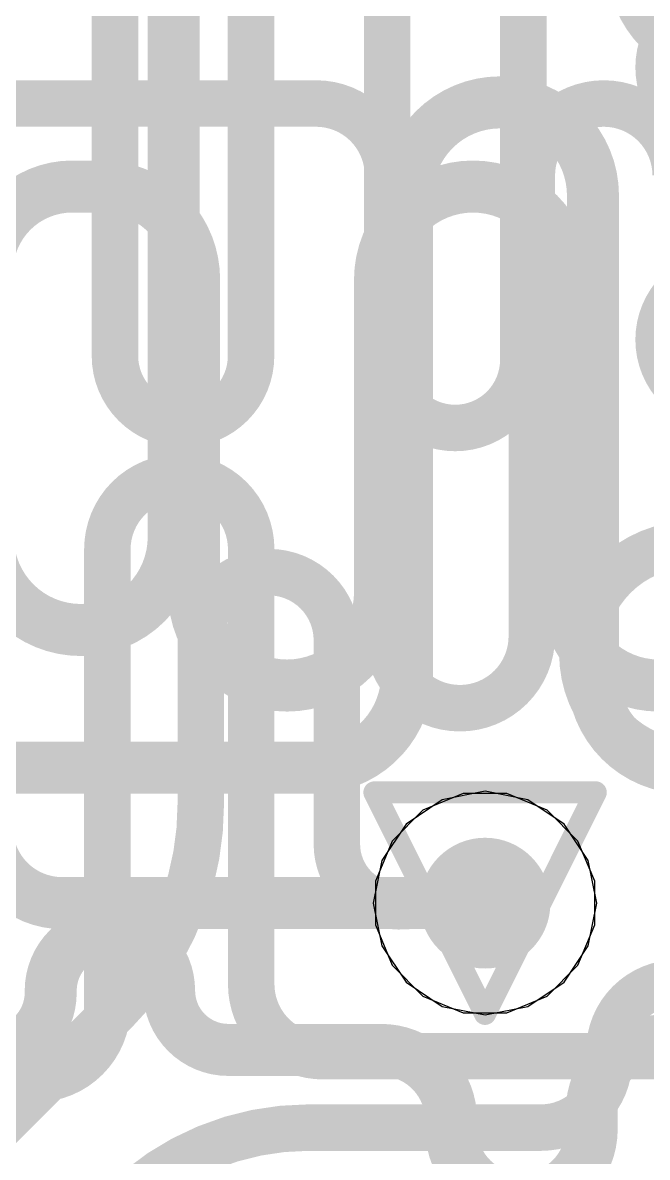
# Model space of a CAD drawing. Header units: inches. Extents: x -6 to 283, y -12 to 154.
# Drawn here: x 65.546 to 66.98, y 9.775 to 12.378 of the extents above; entities that cross this region are included whole.
import ezdxf

# ---------------------------------------------------------------- set-up
doc = ezdxf.new("R2010")
doc.units = ezdxf.units.IN
for name, color, linetype in [('Bottom Layer', 5, 'Continuous'), ('Drill Drawing', 1, 'Continuous'), ('GND-1', 16, 'Continuous'), ('GND-2', 90, 'Continuous'), ('GND-3', 216, 'Continuous'), ('GND-4', 54, 'Continuous'), ('PWR-1', 156, 'Continuous'), ('PWR-2', 130, 'Continuous'), ('Signal L1', 76, 'Continuous'), ('Signal L2', 6, 'Continuous'), ('Top Layer', 1, 'Continuous'), ('Via Holes', 16, 'Continuous')]:
    doc.layers.add(name, color=color, linetype=linetype)

msp = doc.modelspace()

# ---------------------------------------------------------------- hatches: boundary and pattern name
at = {"layer": 'Bottom Layer'}
h = msp.add_hatch(color=5, dxfattribs=at)
edge = h.paths.add_edge_path()
edge.add_arc((66.60783731999999, 10.3581835), 0.1499997, 0, 360)
at = {"layer": 'GND-1'}
h = msp.add_hatch(color=16, dxfattribs=at)
edge = h.paths.add_edge_path()
edge.add_arc((66.60783731999999, 10.3581835), 0.1499997, 0, 360)
at = {"layer": 'GND-2'}
h = msp.add_hatch(color=90, dxfattribs=at)
edge = h.paths.add_edge_path()
edge.add_arc((66.60783731999999, 10.3581835), 0.1499997, 0, 360)
at = {"layer": 'GND-3'}
h = msp.add_hatch(color=216, dxfattribs=at)
edge = h.paths.add_edge_path()
edge.add_arc((66.60783731999999, 10.3581835), 0.1499997, 0, 360)
at = {"layer": 'GND-4'}
h = msp.add_hatch(color=54, dxfattribs=at)
edge = h.paths.add_edge_path()
edge.add_arc((66.60783731999999, 10.3581835), 0.1499997, 0, 360)
at = {"layer": 'PWR-1'}
h = msp.add_hatch(color=156, dxfattribs=at)
edge = h.paths.add_edge_path()
edge.add_arc((66.60783731999999, 10.3581835), 0.1499997, 0, 360)
at = {"layer": 'PWR-2'}
h = msp.add_hatch(color=130, dxfattribs=at)
edge = h.paths.add_edge_path()
edge.add_arc((66.60783731999999, 10.3581835), 0.1499997, 0, 360)
at = {"layer": 'Signal L1'}
h = msp.add_hatch(color=76, dxfattribs=at)
edge = h.paths.add_edge_path()
edge.add_arc((66.60783731999999, 10.3581835), 0.1499997, 0, 360)
at = {"layer": 'Signal L2'}
h = msp.add_hatch(color=6, dxfattribs=at)
edge = h.paths.add_edge_path()
edge.add_arc((66.60783731999999, 10.3581835), 0.1499997, 0, 360)
at = {"layer": 'Top Layer'}
h = msp.add_hatch(color=1, dxfattribs=at)
edge = h.paths.add_edge_path()
edge.add_arc((66.60783731999999, 10.3581835), 0.1499997, 0, 360)
at = {"layer": 'Via Holes'}
h = msp.add_hatch(color=7, dxfattribs=at)
edge = h.paths.add_edge_path()
edge.add_arc((66.60783731999999, 10.3581835), 0.07499858, 0, 360)

# ---------------------------------------------------------------- linework, layer by layer
at = {"layer": 'Bottom Layer'}
for points in [[(63.12161365999999, 12.19269342, 0.10668, 0.10668, 0), (66.21985993999999, 12.19269342, 0.10668, 0.10668, 0)], [(66.21985993999999, 12.19269342, 0.10668, 0.10668, -0.4142135623730951), (66.38495994, 12.02759342, 0.10668, 0.10668, 0)], [(66.71515993999999, 12.02759342, 0.10668, 0.10668, -0.9999999999999999), (67.04535994, 12.02759342, 0.10668, 0.10668, 0)], [(66.38495994, 10.97046574, 0.10668, 0.10668, 0), (66.38495994, 12.02759342, 0.10668, 0.10668, 0)], [(66.71515993999999, 10.97046574, 0.10668, 0.10668, 0), (66.71515993999999, 12.02759342, 0.10668, 0.10668, 0)], [(65.74084896, 11.16982526, 0.10668, 0.10668, -0.9999999999999999), (66.07104896, 11.16982526, 0.10668, 0.10668, 0)], [(65.74084896, 10.11973846, 0.10668, 0.10668, 0), (65.74084896, 11.16982526, 0.10668, 0.10668, 0)], [(66.07104896, 10.17212342, 0.10668, 0.10668, 0), (66.07104896, 11.16982526, 0.10668, 0.10668, 0)], [(66.71515993999999, 10.97046574, 0.10668, 0.10668, -0.9999999999999999), (66.38495994, 10.97046574, 0.10668, 0.10668, 0)], [(66.23614896, 10.00702342, 0.10668, 0.10668, -0.4142135623730951), (66.07104896, 10.17212342, 0.10668, 0.10668, 0)], [(65.74084896, 10.11973846, 0.10668, 0.10668, -0.9999999999999999), (65.41064895999999, 10.11973846, 0.10668, 0.10668, 0)], [(66.23614896, 10.00702342, 0.10668, 0.10668, 0), (67.63077659999999, 10.00702342, 0.10668, 0.10668, 0)]]:
    msp.add_lwpolyline(points, format="xyseb", dxfattribs=at)
for points in [[(66.19318994, 12.19269342, 0.05333999999999999, 0.05333999999999999, 1), (66.24652994, 12.19269342, 0.05333999999999999, 0.05333999999999999, 1)], [(66.19318994, 12.19269342, 0.05333999999999999, 0.05333999999999999, 1), (66.24652994, 12.19269342, 0.05333999999999999, 0.05333999999999999, 1)], [(66.35828993999999, 12.02759342, 0.05333999999999999, 0.05333999999999999, 1), (66.41162994, 12.02759342, 0.05333999999999999, 0.05333999999999999, 1)], [(66.35828993999999, 12.02759342, 0.05333999999999999, 0.05333999999999999, 1), (66.41162994, 12.02759342, 0.05333999999999999, 0.05333999999999999, 1)], [(66.68848994, 12.02759342, 0.05333999999999999, 0.05333999999999999, 1), (66.74182993999999, 12.02759342, 0.05333999999999999, 0.05333999999999999, 1)], [(66.68848994, 12.02759342, 0.05333999999999999, 0.05333999999999999, 1), (66.74182993999999, 12.02759342, 0.05333999999999999, 0.05333999999999999, 1)], [(65.71417896, 11.16982526, 0.05333999999999999, 0.05333999999999999, 1), (65.76751896, 11.16982526, 0.05333999999999999, 0.05333999999999999, 1)], [(65.71417896, 11.16982526, 0.05333999999999999, 0.05333999999999999, 1), (65.76751896, 11.16982526, 0.05333999999999999, 0.05333999999999999, 1)], [(66.04437895999999, 11.16982526, 0.05333999999999999, 0.05333999999999999, 1), (66.09771896, 11.16982526, 0.05333999999999999, 0.05333999999999999, 1)], [(66.04437895999999, 11.16982526, 0.05333999999999999, 0.05333999999999999, 1), (66.09771896, 11.16982526, 0.05333999999999999, 0.05333999999999999, 1)], [(66.35828993999999, 10.97046574, 0.05333999999999999, 0.05333999999999999, 1), (66.41162994, 10.97046574, 0.05333999999999999, 0.05333999999999999, 1)], [(66.35828993999999, 10.97046574, 0.05333999999999999, 0.05333999999999999, 1), (66.41162994, 10.97046574, 0.05333999999999999, 0.05333999999999999, 1)], [(66.68848994, 10.97046574, 0.05333999999999999, 0.05333999999999999, 1), (66.74182993999999, 10.97046574, 0.05333999999999999, 0.05333999999999999, 1)], [(66.68848994, 10.97046574, 0.05333999999999999, 0.05333999999999999, 1), (66.74182993999999, 10.97046574, 0.05333999999999999, 0.05333999999999999, 1)], [(66.04437895999999, 10.17212342, 0.05333999999999999, 0.05333999999999999, 1), (66.09771896, 10.17212342, 0.05333999999999999, 0.05333999999999999, 1)], [(66.04437895999999, 10.17212342, 0.05333999999999999, 0.05333999999999999, 1), (66.09771896, 10.17212342, 0.05333999999999999, 0.05333999999999999, 1)], [(65.71417896, 10.11973846, 0.05333999999999999, 0.05333999999999999, 1), (65.76751896, 10.11973846, 0.05333999999999999, 0.05333999999999999, 1)], [(65.71417896, 10.11973846, 0.05333999999999999, 0.05333999999999999, 1), (65.76751896, 10.11973846, 0.05333999999999999, 0.05333999999999999, 1)], [(66.20947896, 10.00702342, 0.05333999999999999, 0.05333999999999999, 1), (66.26281895999999, 10.00702342, 0.05333999999999999, 0.05333999999999999, 1)], [(66.20947896, 10.00702342, 0.05333999999999999, 0.05333999999999999, 1), (66.26281895999999, 10.00702342, 0.05333999999999999, 0.05333999999999999, 1)]]:
    msp.add_lwpolyline(points, format="xyseb", close=True, dxfattribs=at)
at = {"layer": 'Drill Drawing'}
for points in [[(66.35383732, 10.6121835, 0.0508, 0.0508, 0), (66.86183731999999, 10.6121835, 0.0508, 0.0508, 0)], [(66.35383732, 10.6121835, 0.0508, 0.0508, 0), (66.60783731999999, 10.1041835, 0.0508, 0.0508, 0)], [(66.60783731999999, 10.1041835, 0.0508, 0.0508, 0), (66.86183731999999, 10.6121835, 0.0508, 0.0508, 0)]]:
    msp.add_lwpolyline(points, format="xyseb", dxfattribs=at)
for points in [[(66.34113731999999, 10.6121835, 0.0254, 0.0254, 1), (66.36653732, 10.6121835, 0.0254, 0.0254, 1)], [(66.34113731999999, 10.6121835, 0.0254, 0.0254, 1), (66.36653732, 10.6121835, 0.0254, 0.0254, 1)], [(66.84913732, 10.6121835, 0.0254, 0.0254, 1), (66.87453732, 10.6121835, 0.0254, 0.0254, 1)], [(66.84913732, 10.6121835, 0.0254, 0.0254, 1), (66.87453732, 10.6121835, 0.0254, 0.0254, 1)], [(66.59513731999999, 10.1041835, 0.0254, 0.0254, 1), (66.62053732, 10.1041835, 0.0254, 0.0254, 1)], [(66.59513731999999, 10.1041835, 0.0254, 0.0254, 1), (66.62053732, 10.1041835, 0.0254, 0.0254, 1)]]:
    msp.add_lwpolyline(points, format="xyseb", close=True, dxfattribs=at)
at = {"layer": 'GND-1'}
for p, q in [((66.5577917, 10.6097832), (66.46531792, 10.57148)), ((66.65788294000001, 10.6097832), (66.5577917, 10.6097832)), ((66.75035671999998, 10.57148), (66.65788294000001, 10.6097832)), ((66.46531792, 10.57148), (66.39454082, 10.5007029)), ((66.82113381999999, 10.5007029), (66.75035671999998, 10.57148)), ((66.39454082, 10.5007029), (66.35623761999999, 10.40822912)), ((66.85943702, 10.40822912), (66.82113381999999, 10.5007029)), ((66.35623761999999, 10.40822912), (66.35623761999999, 10.30813788)), ((66.85943702, 10.30813788), (66.85943702, 10.40822912)), ((66.35623761999999, 10.30813788), (66.39454082, 10.2156641)), ((66.82113381999999, 10.2156641), (66.85943702, 10.30813788)), ((66.39454082, 10.2156641), (66.46531792, 10.144887)), ((66.75035671999998, 10.144887), (66.82113381999999, 10.2156641)), ((66.46531792, 10.144887), (66.5577917, 10.1065838)), ((66.65788294000001, 10.1065838), (66.75035671999998, 10.144887)), ((66.5577917, 10.1065838), (66.65788294000001, 10.1065838))]:
    msp.add_line(p, q, dxfattribs=at)
at = {"layer": 'GND-2'}
for p, q in [((66.5577917, 10.6097832), (66.46531792, 10.57148)), ((66.65788294000001, 10.6097832), (66.5577917, 10.6097832)), ((66.75035671999998, 10.57148), (66.65788294000001, 10.6097832)), ((66.46531792, 10.57148), (66.39454082, 10.5007029)), ((66.82113381999999, 10.5007029), (66.75035671999998, 10.57148)), ((66.39454082, 10.5007029), (66.35623761999999, 10.40822912)), ((66.85943702, 10.40822912), (66.82113381999999, 10.5007029)), ((66.35623761999999, 10.40822912), (66.35623761999999, 10.30813788)), ((66.85943702, 10.30813788), (66.85943702, 10.40822912)), ((66.35623761999999, 10.30813788), (66.39454082, 10.2156641)), ((66.82113381999999, 10.2156641), (66.85943702, 10.30813788)), ((66.39454082, 10.2156641), (66.46531792, 10.144887)), ((66.75035671999998, 10.144887), (66.82113381999999, 10.2156641)), ((66.46531792, 10.144887), (66.5577917, 10.1065838)), ((66.65788294000001, 10.1065838), (66.75035671999998, 10.144887)), ((66.5577917, 10.1065838), (66.65788294000001, 10.1065838))]:
    msp.add_line(p, q, dxfattribs=at)
at = {"layer": 'GND-3'}
for p, q in [((66.5577917, 10.6097832), (66.46531792, 10.57148)), ((66.65788294000001, 10.6097832), (66.5577917, 10.6097832)), ((66.75035671999998, 10.57148), (66.65788294000001, 10.6097832)), ((66.46531792, 10.57148), (66.39454082, 10.5007029)), ((66.82113381999999, 10.5007029), (66.75035671999998, 10.57148)), ((66.39454082, 10.5007029), (66.35623761999999, 10.40822912)), ((66.85943702, 10.40822912), (66.82113381999999, 10.5007029)), ((66.35623761999999, 10.40822912), (66.35623761999999, 10.30813788)), ((66.85943702, 10.30813788), (66.85943702, 10.40822912)), ((66.35623761999999, 10.30813788), (66.39454082, 10.2156641)), ((66.82113381999999, 10.2156641), (66.85943702, 10.30813788)), ((66.39454082, 10.2156641), (66.46531792, 10.144887)), ((66.75035671999998, 10.144887), (66.82113381999999, 10.2156641)), ((66.46531792, 10.144887), (66.5577917, 10.1065838)), ((66.65788294000001, 10.1065838), (66.75035671999998, 10.144887)), ((66.5577917, 10.1065838), (66.65788294000001, 10.1065838))]:
    msp.add_line(p, q, dxfattribs=at)
at = {"layer": 'GND-4'}
for p, q in [((66.5577917, 10.6097832), (66.46531792, 10.57148)), ((66.65788294000001, 10.6097832), (66.5577917, 10.6097832)), ((66.75035671999998, 10.57148), (66.65788294000001, 10.6097832)), ((66.46531792, 10.57148), (66.39454082, 10.5007029)), ((66.82113381999999, 10.5007029), (66.75035671999998, 10.57148)), ((66.39454082, 10.5007029), (66.35623761999999, 10.40822912)), ((66.85943702, 10.40822912), (66.82113381999999, 10.5007029)), ((66.35623761999999, 10.40822912), (66.35623761999999, 10.30813788)), ((66.85943702, 10.30813788), (66.85943702, 10.40822912)), ((66.35623761999999, 10.30813788), (66.39454082, 10.2156641)), ((66.82113381999999, 10.2156641), (66.85943702, 10.30813788)), ((66.39454082, 10.2156641), (66.46531792, 10.144887)), ((66.75035671999998, 10.144887), (66.82113381999999, 10.2156641)), ((66.46531792, 10.144887), (66.5577917, 10.1065838)), ((66.65788294000001, 10.1065838), (66.75035671999998, 10.144887)), ((66.5577917, 10.1065838), (66.65788294000001, 10.1065838))]:
    msp.add_line(p, q, dxfattribs=at)
at = {"layer": 'PWR-1'}
for p, q in [((66.50966885999999, 10.59518582), (66.42644322, 10.5395776)), ((66.60783731999999, 10.61471334), (66.50966885999999, 10.59518582)), ((66.70600578, 10.59518582), (66.60783731999999, 10.61471334)), ((66.78923142, 10.5395776), (66.70600578, 10.59518582)), ((66.42644322, 10.5395776), (66.370835, 10.45635196)), ((66.84483964, 10.45635196), (66.78923142, 10.5395776)), ((66.370835, 10.45635196), (66.35130748, 10.3581835)), ((66.86436716, 10.3581835), (66.84483964, 10.45635196)), ((66.35130748, 10.3581835), (66.370835, 10.26001504)), ((66.84483964, 10.26001504), (66.86436716, 10.3581835)), ((66.370835, 10.26001504), (66.42644322, 10.1767894)), ((66.78923142, 10.1767894), (66.84483964, 10.26001504)), ((66.42644322, 10.1767894), (66.50966885999999, 10.12118118)), ((66.70600578, 10.12118118), (66.78923142, 10.1767894)), ((66.50966885999999, 10.12118118), (66.60783731999999, 10.10165366)), ((66.60783731999999, 10.10165366), (66.70600578, 10.12118118))]:
    msp.add_line(p, q, dxfattribs=at)
at = {"layer": 'PWR-2'}
for p, q in [((66.50966885999999, 10.59518582), (66.42644322, 10.5395776)), ((66.60783731999999, 10.61471334), (66.50966885999999, 10.59518582)), ((66.70600578, 10.59518582), (66.60783731999999, 10.61471334)), ((66.78923142, 10.5395776), (66.70600578, 10.59518582)), ((66.42644322, 10.5395776), (66.370835, 10.45635196)), ((66.84483964, 10.45635196), (66.78923142, 10.5395776)), ((66.370835, 10.45635196), (66.35130748, 10.3581835)), ((66.86436716, 10.3581835), (66.84483964, 10.45635196)), ((66.35130748, 10.3581835), (66.370835, 10.26001504)), ((66.84483964, 10.26001504), (66.86436716, 10.3581835)), ((66.370835, 10.26001504), (66.42644322, 10.1767894)), ((66.78923142, 10.1767894), (66.84483964, 10.26001504)), ((66.42644322, 10.1767894), (66.50966885999999, 10.12118118)), ((66.70600578, 10.12118118), (66.78923142, 10.1767894)), ((66.50966885999999, 10.12118118), (66.60783731999999, 10.10165366)), ((66.60783731999999, 10.10165366), (66.70600578, 10.12118118))]:
    msp.add_line(p, q, dxfattribs=at)
at = {"layer": 'Signal L1'}
for points in [[(65.89315244, 12.39454722, 0.11938, 0.11938, -0.4142135623730951), (66.12122919999999, 12.62262398, 0.11938, 0.11938, 0)], [(65.89315244, 11.1981615, 0.11938, 0.11938, 0), (65.89315244, 12.39454722, 0.11938, 0.11938, 0)], [(66.42878001999999, 11.98193438, 0.11938, 0.11938, -0.9999999999999999), (66.85550002, 11.98193438, 0.11938, 0.11938, 0)], [(66.42878001999999, 10.88205342, 0.11938, 0.11938, 0), (66.42878001999999, 11.98193438, 0.11938, 0.11938, 0)], [(66.85550002, 10.88205342, 0.11938, 0.11938, 0), (66.85550002, 11.98193438, 0.11938, 0.11938, 0)], [(65.89315244, 11.1981615, 0.11938, 0.11938, -0.9999999999999999), (65.46643244, 11.1981615, 0.11938, 0.11938, 0)], [(66.42878001999999, 10.88205342, 0.11938, 0.11938, -0.4142135623730951), (66.21542002, 10.66869342, 0.11938, 0.11938, 0)], [(67.28222002, 10.88205342, 0.11938, 0.11938, -0.9999999999999999), (66.85550002, 10.88205342, 0.11938, 0.11938, 0)], [(64.06783732, 10.66869342, 0.11938, 0.11938, 0), (66.21542002, 10.66869342, 0.11938, 0.11938, 0)], [(65.61080858, 10.15733046, 0.11938, 0.11938, -0.9999999999999999), (65.88258857999999, 10.15733046, 0.11938, 0.11938, 0)], [(65.61080858, 10.1526975, 0.11938, 0.11938, -0.9999999999999999), (65.33902858, 10.1526975, 0.11938, 0.11938, 0)], [(65.61080858, 10.1526975, 0.11938, 0.11938, 0), (65.61080858, 10.15733046, 0.11938, 0.11938, 0)], [(65.88258857999999, 10.15730506, 0.11938, 0.11938, 0), (65.88258857999999, 10.15733046, 0.11938, 0.11938, 0)], [(66.01847858, 10.02141506, 0.11938, 0.11938, -0.4142135623730951), (65.88258857999999, 10.15730506, 0.11938, 0.11938, 0)], [(66.85266792, 9.8811588, 0.11938, 0.11938, -0.9999999999999999), (67.17524791999999, 9.8811588, 0.11938, 0.11938, 0)], [(66.01847858, 10.02141506, 0.11938, 0.11938, 0), (66.36879792, 10.02141506, 0.11938, 0.11938, 0)], [(66.36879792, 10.02141506, 0.11938, 0.11938, -0.4142135623730951), (66.53008792, 9.86012506, 0.11938, 0.11938, 0)], [(66.53008792, 9.8402521, 0.11938, 0.11938, 0), (66.53008792, 9.86012506, 0.11938, 0.11938, 0)], [(66.85266792, 9.8402521, 0.11938, 0.11938, 0), (66.85266792, 9.8811588, 0.11938, 0.11938, 0)], [(66.85266792, 9.8402521, 0.11938, 0.11938, -0.9999999999999999), (66.53008792, 9.8402521, 0.11938, 0.11938, 0)]]:
    msp.add_lwpolyline(points, format="xyseb", dxfattribs=at)
for points in [[(65.86330744, 12.39454722, 0.05969, 0.05969, 1), (65.92299743999999, 12.39454722, 0.05969, 0.05969, 1)], [(65.86330744, 12.39454722, 0.05969, 0.05969, 1), (65.92299743999999, 12.39454722, 0.05969, 0.05969, 1)], [(66.39893502, 11.98193438, 0.05969, 0.05969, 1), (66.45862501999999, 11.98193438, 0.05969, 0.05969, 1)], [(66.39893502, 11.98193438, 0.05969, 0.05969, 1), (66.45862501999999, 11.98193438, 0.05969, 0.05969, 1)], [(66.82565502, 11.98193438, 0.05969, 0.05969, 1), (66.88534502, 11.98193438, 0.05969, 0.05969, 1)], [(66.82565502, 11.98193438, 0.05969, 0.05969, 1), (66.88534502, 11.98193438, 0.05969, 0.05969, 1)], [(65.86330744, 11.1981615, 0.05969, 0.05969, 1), (65.92299743999999, 11.1981615, 0.05969, 0.05969, 1)], [(65.86330744, 11.1981615, 0.05969, 0.05969, 1), (65.92299743999999, 11.1981615, 0.05969, 0.05969, 1)], [(66.39893502, 10.88205342, 0.05969, 0.05969, 1), (66.45862501999999, 10.88205342, 0.05969, 0.05969, 1)], [(66.39893502, 10.88205342, 0.05969, 0.05969, 1), (66.45862501999999, 10.88205342, 0.05969, 0.05969, 1)], [(66.82565502, 10.88205342, 0.05969, 0.05969, 1), (66.88534502, 10.88205342, 0.05969, 0.05969, 1)], [(66.82565502, 10.88205342, 0.05969, 0.05969, 1), (66.88534502, 10.88205342, 0.05969, 0.05969, 1)], [(66.18557502, 10.66869342, 0.05969, 0.05969, 1), (66.24526501999999, 10.66869342, 0.05969, 0.05969, 1)], [(66.18557502, 10.66869342, 0.05969, 0.05969, 1), (66.24526501999999, 10.66869342, 0.05969, 0.05969, 1)], [(65.58096358, 10.15733046, 0.05969, 0.05969, 1), (65.64065357999999, 10.15733046, 0.05969, 0.05969, 1)], [(65.58096358, 10.15733046, 0.05969, 0.05969, 1), (65.64065357999999, 10.15733046, 0.05969, 0.05969, 1)], [(65.58096358, 10.1526975, 0.05969, 0.05969, 1), (65.64065357999999, 10.1526975, 0.05969, 0.05969, 1)], [(65.58096358, 10.1526975, 0.05969, 0.05969, 1), (65.64065357999999, 10.1526975, 0.05969, 0.05969, 1)], [(65.85274358, 10.15733046, 0.05969, 0.05969, 1), (65.91243358, 10.15733046, 0.05969, 0.05969, 1)], [(65.85274358, 10.15733046, 0.05969, 0.05969, 1), (65.91243358, 10.15733046, 0.05969, 0.05969, 1)], [(65.85274358, 10.15730506, 0.05969, 0.05969, 1), (65.91243358, 10.15730506, 0.05969, 0.05969, 1)], [(65.85274358, 10.15730506, 0.05969, 0.05969, 1), (65.91243358, 10.15730506, 0.05969, 0.05969, 1)], [(65.98863358, 10.02141506, 0.05969, 0.05969, 1), (66.04832357999999, 10.02141506, 0.05969, 0.05969, 1)], [(65.98863358, 10.02141506, 0.05969, 0.05969, 1), (66.04832357999999, 10.02141506, 0.05969, 0.05969, 1)], [(66.33895292, 10.02141506, 0.05969, 0.05969, 1), (66.39864292, 10.02141506, 0.05969, 0.05969, 1)], [(66.33895292, 10.02141506, 0.05969, 0.05969, 1), (66.39864292, 10.02141506, 0.05969, 0.05969, 1)], [(66.50024292, 9.86012506, 0.05969, 0.05969, 1), (66.55993292, 9.86012506, 0.05969, 0.05969, 1)], [(66.50024292, 9.86012506, 0.05969, 0.05969, 1), (66.55993292, 9.86012506, 0.05969, 0.05969, 1)], [(66.82282292, 9.8811588, 0.05969, 0.05969, 1), (66.88251292, 9.8811588, 0.05969, 0.05969, 1)], [(66.82282292, 9.8811588, 0.05969, 0.05969, 1), (66.88251292, 9.8811588, 0.05969, 0.05969, 1)], [(66.50024292, 9.8402521, 0.05969, 0.05969, 1), (66.55993292, 9.8402521, 0.05969, 0.05969, 1)], [(66.50024292, 9.8402521, 0.05969, 0.05969, 1), (66.55993292, 9.8402521, 0.05969, 0.05969, 1)], [(66.82282292, 9.8402521, 0.05969, 0.05969, 1), (66.88251292, 9.8402521, 0.05969, 0.05969, 1)], [(66.82282292, 9.8402521, 0.05969, 0.05969, 1), (66.88251292, 9.8402521, 0.05969, 0.05969, 1)]]:
    msp.add_lwpolyline(points, format="xyseb", close=True, dxfattribs=at)
at = {"layer": 'Signal L2'}
for points in [[(67.37361176, 12.5140339, 0.11938, 0.11938, -0.9999999999999999), (66.94689175999999, 12.5140339, 0.11938, 0.11938, 0)], [(65.46483731999999, 11.80728652, 0.11938, 0.11938, -0.4142135623730951), (65.65974422, 12.00219342, 0.11938, 0.11938, 0)], [(65.65974422, 12.00219342, 0.11938, 0.11938, 0), (65.72662242, 12.00219342, 0.11938, 0.11938, 0)], [(65.72662242, 12.00219342, 0.11938, 0.11938, -0.4142135623730951), (65.93998241999999, 11.78883342, 0.11938, 0.11938, 0)], [(66.36670242, 11.78883342, 0.11938, 0.11938, -0.9999999999999999), (66.79342242, 11.78883342, 0.11938, 0.11938, 0)], [(65.93998241999999, 11.0707043, 0.11938, 0.11938, 0), (65.93998241999999, 11.78883342, 0.11938, 0.11938, 0)], [(66.36670242, 11.0707043, 0.11938, 0.11938, 0), (66.36670242, 11.78883342, 0.11938, 0.11938, 0)], [(66.79342242, 11.0707043, 0.11938, 0.11938, 0), (66.79342242, 11.78883342, 0.11938, 0.11938, 0)], [(66.36670242, 11.0707043, 0.11938, 0.11938, -0.9999999999999999), (65.93998241999999, 11.0707043, 0.11938, 0.11938, 0)], [(67.22014242, 11.0707043, 0.11938, 0.11938, -0.9999999999999999), (66.79342242, 11.0707043, 0.11938, 0.11938, 0)], [(65.63691977999999, 10.3581835, 0.11938, 0.11938, -0.4142135623730951), (65.46483731999999, 10.53026596, 0.11938, 0.11938, 0)], [(65.63691977999999, 10.3581835, 0.11938, 0.11938, 0), (66.60783731999999, 10.3581835, 0.11938, 0.11938, 0)]]:
    msp.add_lwpolyline(points, format="xyseb", dxfattribs=at)
for points in [[(65.62989922, 12.00219342, 0.05969, 0.05969, 1), (65.68958921999999, 12.00219342, 0.05969, 0.05969, 1)], [(65.62989922, 12.00219342, 0.05969, 0.05969, 1), (65.68958921999999, 12.00219342, 0.05969, 0.05969, 1)], [(65.69677741999999, 12.00219342, 0.05969, 0.05969, 1), (65.75646741999999, 12.00219342, 0.05969, 0.05969, 1)], [(65.69677741999999, 12.00219342, 0.05969, 0.05969, 1), (65.75646741999999, 12.00219342, 0.05969, 0.05969, 1)], [(65.91013742, 11.78883342, 0.05969, 0.05969, 1), (65.96982742, 11.78883342, 0.05969, 0.05969, 1)], [(65.91013742, 11.78883342, 0.05969, 0.05969, 1), (65.96982742, 11.78883342, 0.05969, 0.05969, 1)], [(66.33685741999999, 11.78883342, 0.05969, 0.05969, 1), (66.39654742, 11.78883342, 0.05969, 0.05969, 1)], [(66.33685741999999, 11.78883342, 0.05969, 0.05969, 1), (66.39654742, 11.78883342, 0.05969, 0.05969, 1)], [(66.76357742, 11.78883342, 0.05969, 0.05969, 1), (66.82326742, 11.78883342, 0.05969, 0.05969, 1)], [(66.76357742, 11.78883342, 0.05969, 0.05969, 1), (66.82326742, 11.78883342, 0.05969, 0.05969, 1)], [(65.91013742, 11.0707043, 0.05969, 0.05969, 1), (65.96982742, 11.0707043, 0.05969, 0.05969, 1)], [(65.91013742, 11.0707043, 0.05969, 0.05969, 1), (65.96982742, 11.0707043, 0.05969, 0.05969, 1)], [(66.33685741999999, 11.0707043, 0.05969, 0.05969, 1), (66.39654742, 11.0707043, 0.05969, 0.05969, 1)], [(66.33685741999999, 11.0707043, 0.05969, 0.05969, 1), (66.39654742, 11.0707043, 0.05969, 0.05969, 1)], [(66.76357742, 11.0707043, 0.05969, 0.05969, 1), (66.82326742, 11.0707043, 0.05969, 0.05969, 1)], [(66.76357742, 11.0707043, 0.05969, 0.05969, 1), (66.82326742, 11.0707043, 0.05969, 0.05969, 1)], [(65.60707477999999, 10.3581835, 0.05969, 0.05969, 1), (65.66676478, 10.3581835, 0.05969, 0.05969, 1)], [(65.60707477999999, 10.3581835, 0.05969, 0.05969, 1), (65.66676478, 10.3581835, 0.05969, 0.05969, 1)], [(66.57799231999999, 10.3581835, 0.05969, 0.05969, 1), (66.63768232, 10.3581835, 0.05969, 0.05969, 1)]]:
    msp.add_lwpolyline(points, format="xyseb", close=True, dxfattribs=at)
at = {"layer": 'Top Layer'}
for points in [[(66.07071622, 11.61347436, 0.10668, 0.10668, 0), (66.07071622, 13.22260246, 0.10668, 0.10668, 0)], [(66.38313622, 11.60445228, 0.10668, 0.10668, 0), (66.38313622, 13.22260246, 0.10668, 0.10668, 0)], [(65.75829622, 11.61347436, 0.10668, 0.10668, 0), (65.75829622, 13.2016119, 0.10668, 0.10668, 0)], [(66.69555621999999, 11.60445228, 0.10668, 0.10668, 0), (66.69555621999999, 13.17838614, 0.10668, 0.10668, 0)], [(67.16237774, 12.11940934, 0.10668, 0.10668, -0.9999999999999999), (67.16237774, 12.43182934, 0.10668, 0.10668, 0)], [(67.16237774, 11.49456934, 0.10668, 0.10668, -0.9999999999999999), (67.16237774, 11.80698934, 0.10668, 0.10668, 0)], [(66.07071622, 11.61347436, 0.10668, 0.10668, -0.9999999999999999), (65.75829622, 11.61347436, 0.10668, 0.10668, 0)], [(66.69555621999999, 11.60445228, 0.10668, 0.10668, -0.9999999999999999), (66.38313622, 11.60445228, 0.10668, 0.10668, 0)], [(67.08118155999999, 10.68102258, 0.10668, 0.10668, -0.9999999999999999), (67.08118155999999, 11.1811435, 0.10668, 0.10668, 0)], [(65.95525036, 10.96136492, 0.10668, 0.10668, -0.9999999999999999), (66.26767036, 10.96136492, 0.10668, 0.10668, 0)], [(65.95525036, 10.58557446, 0.10668, 0.10668, 0), (65.95525036, 10.96136492, 0.10668, 0.10668, 0)], [(66.26767036, 10.51706558, 0.10668, 0.10668, 0), (66.26767036, 10.96136492, 0.10668, 0.10668, 0)], [(65.95525036, 10.5845356, 0.10668, 0.10668, -0.198912774969612), (65.75876358000001, 10.1101779, 0.10668, 0.10668, 0)], [(65.95524782, 10.5845356, 0.10668, 0.10668, 0), (65.95525036, 10.58557446, 0.10668, 0.10668, 0)], [(66.26766782, 10.49349692, 0.10668, 0.10668, 0), (66.26767036, 10.51706558, 0.10668, 0.10668, 0)], [(66.40763451999999, 10.35099276, 0.10668, 0.10668, -0.4089821725517295), (66.26766782, 10.49349692, 0.10668, 0.10668, 0)], [(66.40900357999999, 10.35099022, 0.10668, 0.10668, -0.003202326124212172), (66.40763706, 10.35099784, 0.10668, 0.10668, 0)], [(66.40900357999999, 10.35099022, 0.10668, 0.10668, 0), (66.41080952, 10.35099276, 0.10668, 0.10668, 0)], [(66.41080952, 10.35099276, 0.10668, 0.10668, 0), (66.4126053, 10.35105372, 0.10668, 0.10668, 0)], [(66.41277294, 10.35106134, 0.10668, 0.10668, -0.0003932303804336732), (66.4126053, 10.35105626, 0.10668, 0.10668, 0)], [(66.41277294, 10.35106134, 0.10668, 0.10668, 0), (66.60783731999999, 10.3581835, 0.10668, 0.10668, 0)], [(66.89281262, 10.0187506, 0.10668, 0.10668, -0.9999999999999999), (67.20523262, 10.0187506, 0.10668, 0.10668, 0)], [(65.48850503999999, 9.83991936, 0.10668, 0.10668, 0), (65.75876358000001, 10.1101779, 0.10668, 0.10668, 0)], [(66.89281262, 9.99940342, 0.10668, 0.10668, -0.4142135623730951), (66.73660262, 9.84319342, 0.10668, 0.10668, 0)], [(66.89281262, 9.99940342, 0.10668, 0.10668, 0), (66.89281262, 10.0187506, 0.10668, 0.10668, 0)], [(65.59183732, 9.23252916, 0.10668, 0.10668, -0.4142135623730951), (66.20250158, 9.84319342, 0.10668, 0.10668, 0)], [(66.20250158, 9.84319342, 0.10668, 0.10668, 0), (66.73660262, 9.84319342, 0.10668, 0.10668, 0)]]:
    msp.add_lwpolyline(points, format="xyseb", dxfattribs=at)
for points in [[(65.73162622, 11.61347436, 0.05333999999999999, 0.05333999999999999, 1), (65.78496621999999, 11.61347436, 0.05333999999999999, 0.05333999999999999, 1)], [(65.73162622, 11.61347436, 0.05333999999999999, 0.05333999999999999, 1), (65.78496621999999, 11.61347436, 0.05333999999999999, 0.05333999999999999, 1)], [(66.04404622, 11.61347436, 0.05333999999999999, 0.05333999999999999, 1), (66.09738622, 11.61347436, 0.05333999999999999, 0.05333999999999999, 1)], [(66.04404622, 11.61347436, 0.05333999999999999, 0.05333999999999999, 1), (66.09738622, 11.61347436, 0.05333999999999999, 0.05333999999999999, 1)], [(66.35646621999999, 11.60445228, 0.05333999999999999, 0.05333999999999999, 1), (66.40980622, 11.60445228, 0.05333999999999999, 0.05333999999999999, 1)], [(66.35646621999999, 11.60445228, 0.05333999999999999, 0.05333999999999999, 1), (66.40980622, 11.60445228, 0.05333999999999999, 0.05333999999999999, 1)], [(66.66888621999999, 11.60445228, 0.05333999999999999, 0.05333999999999999, 1), (66.72222622, 11.60445228, 0.05333999999999999, 0.05333999999999999, 1)], [(66.66888621999999, 11.60445228, 0.05333999999999999, 0.05333999999999999, 1), (66.72222622, 11.60445228, 0.05333999999999999, 0.05333999999999999, 1)], [(65.92858036, 10.96136492, 0.05333999999999999, 0.05333999999999999, 1), (65.98192035999999, 10.96136492, 0.05333999999999999, 0.05333999999999999, 1)], [(65.92858036, 10.96136492, 0.05333999999999999, 0.05333999999999999, 1), (65.98192035999999, 10.96136492, 0.05333999999999999, 0.05333999999999999, 1)], [(66.24100036, 10.96136492, 0.05333999999999999, 0.05333999999999999, 1), (66.29434036, 10.96136492, 0.05333999999999999, 0.05333999999999999, 1)], [(66.24100036, 10.96136492, 0.05333999999999999, 0.05333999999999999, 1), (66.29434036, 10.96136492, 0.05333999999999999, 0.05333999999999999, 1)], [(65.92857782, 10.5845356, 0.05333999999999999, 0.05333999999999999, 1), (65.98191781999999, 10.5845356, 0.05333999999999999, 0.05333999999999999, 1)], [(65.92858036, 10.58557446, 0.05333999999999999, 0.05333999999999999, 1), (65.98192035999999, 10.58557446, 0.05333999999999999, 0.05333999999999999, 1)], [(65.92858036, 10.58557446, 0.05333999999999999, 0.05333999999999999, 1), (65.98192035999999, 10.58557446, 0.05333999999999999, 0.05333999999999999, 1)], [(65.92858036, 10.5845356, 0.05333999999999999, 0.05333999999999999, 1), (65.98192035999999, 10.5845356, 0.05333999999999999, 0.05333999999999999, 1)], [(66.24100036, 10.51706558, 0.05333999999999999, 0.05333999999999999, 1), (66.29434036, 10.51706558, 0.05333999999999999, 0.05333999999999999, 1)], [(66.24100036, 10.51706558, 0.05333999999999999, 0.05333999999999999, 1), (66.29434036, 10.51706558, 0.05333999999999999, 0.05333999999999999, 1)], [(66.24099781999999, 10.49349692, 0.05333999999999999, 0.05333999999999999, 1), (66.29433782, 10.49349692, 0.05333999999999999, 0.05333999999999999, 1)], [(66.24099781999999, 10.49349692, 0.05333999999999999, 0.05333999999999999, 1), (66.29433782, 10.49349692, 0.05333999999999999, 0.05333999999999999, 1)], [(66.38096451999999, 10.35099276, 0.05333999999999999, 0.05333999999999999, 1), (66.43430452, 10.35099276, 0.05333999999999999, 0.05333999999999999, 1)], [(66.38096705999999, 10.35099784, 0.05333999999999999, 0.05333999999999999, 1), (66.43430706, 10.35099784, 0.05333999999999999, 0.05333999999999999, 1)], [(66.38233358, 10.35099022, 0.05333999999999999, 0.05333999999999999, 1), (66.43567357999999, 10.35099022, 0.05333999999999999, 0.05333999999999999, 1)], [(66.38233358, 10.35099022, 0.05333999999999999, 0.05333999999999999, 1), (66.43567357999999, 10.35099022, 0.05333999999999999, 0.05333999999999999, 1)], [(66.38413951999999, 10.35099276, 0.05333999999999999, 0.05333999999999999, 1), (66.43747952, 10.35099276, 0.05333999999999999, 0.05333999999999999, 1)], [(66.38413951999999, 10.35099276, 0.05333999999999999, 0.05333999999999999, 1), (66.43747952, 10.35099276, 0.05333999999999999, 0.05333999999999999, 1)], [(66.3859353, 10.35105626, 0.05333999999999999, 0.05333999999999999, 1), (66.43927529999999, 10.35105626, 0.05333999999999999, 0.05333999999999999, 1)], [(66.3859353, 10.35105372, 0.05333999999999999, 0.05333999999999999, 1), (66.43927529999999, 10.35105372, 0.05333999999999999, 0.05333999999999999, 1)], [(66.38610293999999, 10.35106134, 0.05333999999999999, 0.05333999999999999, 1), (66.43944293999999, 10.35106134, 0.05333999999999999, 0.05333999999999999, 1)], [(66.38610293999999, 10.35106134, 0.05333999999999999, 0.05333999999999999, 1), (66.43944293999999, 10.35106134, 0.05333999999999999, 0.05333999999999999, 1)], [(66.58116731999999, 10.3581835, 0.05333999999999999, 0.05333999999999999, 1), (66.63450732, 10.3581835, 0.05333999999999999, 0.05333999999999999, 1)], [(65.73209358, 10.1101779, 0.05333999999999999, 0.05333999999999999, 1), (65.78543357999999, 10.1101779, 0.05333999999999999, 0.05333999999999999, 1)], [(65.73209358, 10.1101779, 0.05333999999999999, 0.05333999999999999, 1), (65.78543357999999, 10.1101779, 0.05333999999999999, 0.05333999999999999, 1)], [(66.86614262, 10.0187506, 0.05333999999999999, 0.05333999999999999, 1), (66.91948262, 10.0187506, 0.05333999999999999, 0.05333999999999999, 1)], [(66.86614262, 10.0187506, 0.05333999999999999, 0.05333999999999999, 1), (66.91948262, 10.0187506, 0.05333999999999999, 0.05333999999999999, 1)], [(66.86614262, 9.99940342, 0.05333999999999999, 0.05333999999999999, 1), (66.91948262, 9.99940342, 0.05333999999999999, 0.05333999999999999, 1)], [(66.86614262, 9.99940342, 0.05333999999999999, 0.05333999999999999, 1), (66.91948262, 9.99940342, 0.05333999999999999, 0.05333999999999999, 1)], [(66.17583158, 9.84319342, 0.05333999999999999, 0.05333999999999999, 1), (66.22917157999998, 9.84319342, 0.05333999999999999, 0.05333999999999999, 1)], [(66.17583158, 9.84319342, 0.05333999999999999, 0.05333999999999999, 1), (66.22917157999998, 9.84319342, 0.05333999999999999, 0.05333999999999999, 1)], [(66.70993261999999, 9.84319342, 0.05333999999999999, 0.05333999999999999, 1), (66.76327262, 9.84319342, 0.05333999999999999, 0.05333999999999999, 1)], [(66.70993261999999, 9.84319342, 0.05333999999999999, 0.05333999999999999, 1), (66.76327262, 9.84319342, 0.05333999999999999, 0.05333999999999999, 1)]]:
    msp.add_lwpolyline(points, format="xyseb", close=True, dxfattribs=at)

doc.saveas('drawing.dxf')
